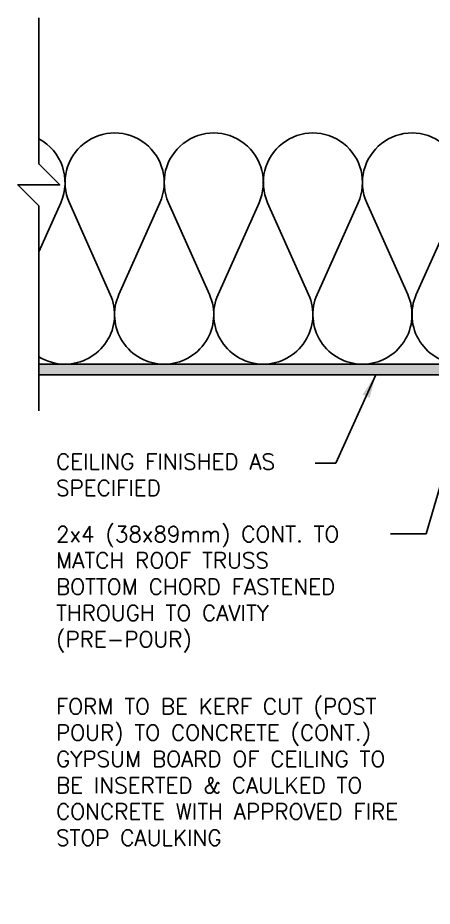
# Model space of a CAD drawing. Header units: inches. Extents: x -106.4 to -50.1, y 188.5 to 264.2.
# Drawn here: x -106.35 to -86.65, y 214.01 to 256.28 of the extents above; entities that cross this region are included whole.
import ezdxf

# ---------------------------------------------------------------- set-up
doc = ezdxf.new("R2010")
doc.units = ezdxf.units.IN
doc.header["$LTSCALE"] = 0.5
doc.header["$MEASUREMENT"] = 0
for name, color, linetype in [('HATCH', 12, 'Continuous'), ('LINE9', 9, 'Continuous'), ('TEXT', 4, 'Continuous')]:
    doc.layers.add(name, color=color, linetype=linetype)
doc.styles.add('DIM', font='romans.shx', dxfattribs={"width": 0.7})
doc.styles.add('ROMANS', font='romans')
doc.dimstyles.new('ext', dxfattribs={"dimscale": 12, "dimtxt": 0.09375, "dimasz": 0.09375, "dimexe": 0.09375, "dimexo": 0.0625, "dimgap": 0.0625, "dimtad": 0, "dimjust": 1, "dimdec": 1, "dimzin": 3, "dimdsep": 46, "dimlunit": 4, "dimtxsty": 'DIM', "dimcen": 0.09, "dimdle": 0.09375, "dimclrt": 4, "dimadec": 0, "dimazin": 0, "dimtfac": 1, "dimtdec": 1, "dimtmove": 2, "dimatfit": 3, "dimfxl": 0, "dimfrac": 2, "dimtolj": 1, "dimtzin": 0, "dimarcsym": 0})

# ---------------------------------------------------------------- blocks, each defined once
blk = doc.blocks.new('Batt2x10')
for p, q in [((6.634, 3.896), (2.866, 2.213)), ((6.635, 0.178), (2.865, 1.859))]:
    blk.add_line(p, q)
for centre, start, end in [((2.036, 4.071), 180, 294.0694), ((7.464, 2.037), 245.9664, 114.0694), ((2.036, 0), 65.9664, 180)]:
    blk.add_arc(centre, 2.036, start, end)

msp = doc.modelspace()

# ---------------------------------------------------------------- hatches: boundary and pattern name
at = {"layer": 'HATCH'}
h = msp.add_hatch(dxfattribs=at)
h.set_pattern_fill('AR-SAND', color=256, scale=0.25, style=0)
h.paths.add_polyline_path([(-73.623, 239.796), (-73.623, 239.296), (-51.077, 239.296), (-51.077, 239.796)])
h.paths.add_polyline_path([(-71.248, 239.296), (-71.748, 239.296), (-71.748, 230.296), (-71.748, 228.597), (-71.248, 228.21)])
h.paths.add_polyline_path([(-71.248, 228.21), (-71.748, 228.597), (-71.748, 227.281), (-71.248, 227.281)])
h.paths.add_polyline_path([(-71.248, 227.281), (-71.748, 227.281), (-71.748, 212.296), (-71.248, 212.296)])
h.paths.add_polyline_path([(-83.498, 212.296), (-82.998, 212.296), (-82.998, 230.296), (-82.998, 239.296), (-83.498, 239.296)])
h.paths.add_polyline_path([(-105.354, 239.796), (-105.354, 239.296), (-81.123, 239.296), (-81.123, 239.796)])

# ---------------------------------------------------------------- linework, layer by layer
at = {"layer": 'HATCH', "color": 12}
msp.add_line((-104.31, 247.478), (-105.354, 245.142), dxfattribs=at)
for centre, start, end in [((-106.463, 248.439), 335.9306, 61.9401), ((-104.107, 242.153), 238.068, 270)]:
    msp.add_arc(centre, 2.357, start, end, dxfattribs=at)
at = {"layer": 'LINE9'}
for p, q in [((-80.373, 239.796), (-105.354, 239.796)), ((-80.373, 239.296), (-105.354, 239.296))]:
    msp.add_line(p, q, dxfattribs=at)
msp.add_lwpolyline([(-105.354, 237.576), (-105.354, 247.325), (-106.354, 248.325), (-104.354, 248.325), (-105.354, 249.325), (-105.354, 256.276)], dxfattribs=at)

# ---------------------------------------------------------------- block references
at = {"layer": 'HATCH', "color": 12, "xscale": -1.157894680141226, "yscale": 1.157894680141226, "zscale": 1.157894680141225, "rotation": 270}
for p in [(-104.107, 239.796), (-99.393, 239.796), (-94.678, 239.796), (-89.964, 239.796)]:
    msp.add_blockref('Batt2x10', p, dxfattribs=at)

# ---------------------------------------------------------------- texts
at = {"layer": 'TEXT', "char_height": 0.75, "attachment_point": 4, "style": 'ROMANS'}
for s, insert, width in [('CEILING FINISHED AS SPECIFIED', (-104.533, 234.537), 13.06354), ('2x4 (38x89mm) CONT. TO MATCH ROOF TRUSS BOTTOM CHORD FASTENED THROUGH TO CAVITY (PRE-POUR)', (-104.533, 229.086), 15.56652), ('FORM TO BE KERF CUT (POST POUR) TO CONCRETE (CONT.) GYPSUM BOARD OF CEILING TO BE INSERTED & CAULKED TO CONCRETE WITH APPROVED FIRE STOP CAULKING', (-104.533, 220.393), 18.58643)]:
    msp.add_mtext(s, dxfattribs=dict(at, insert=insert, width=width))

# ---------------------------------------------------------------- leaders
at = {"layer": 'TEXT'}
for points in [[(-84.348, 240.63), (-86.931, 231.733), (-88.637, 231.733)], [(-89.325, 239.296), (-91.226, 235.094), (-92.216, 235.094)]]:
    msp.add_leader(points, dimstyle='ext', override={"dimgap": 0.0625, "dimtad": 0}, dxfattribs=at)

doc.saveas('drawing.dxf')
